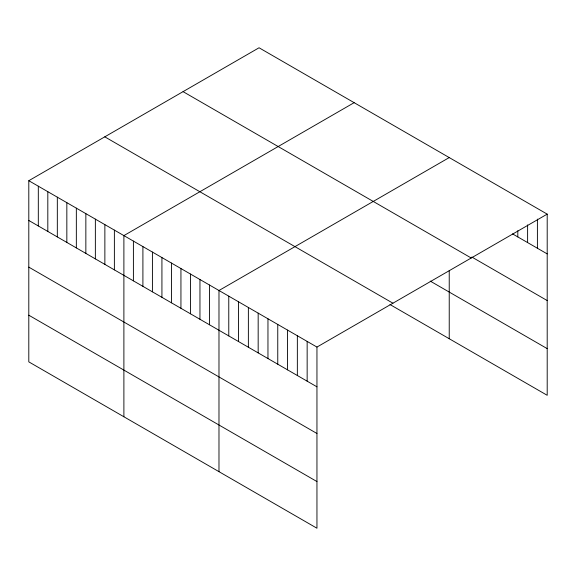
<?xml version="1.0" encoding="UTF-8"?>
<svg xmlns="http://www.w3.org/2000/svg" width="576" height="576" viewBox="0 0 576 576"><rect width="100%" height="100%" fill="white"/><g stroke="black" fill="none" stroke-linecap="round" stroke-linejoin="round"><path stroke-width="0.86" d="M28.8 180.706L316.951 347.069L316.951 528.228L28.8 361.865L28.8 180.706L259.049 47.772L547.2 214.135L547.2 395.294L389.981 304.524M354.139 102.672L123.89 235.606L123.89 416.765M449.23 157.572L218.981 290.506L218.981 471.665M316.951 347.069L547.2 214.135M512.532 233.878L547.2 253.894M471.838 257.047L547.2 300.557M183.067 91.642L471.218 257.998M430.214 281.088L547.2 348.631M104.782 136.836L392.933 303.199M28.8 220.464L316.951 386.827M28.8 267.127L316.951 433.49M28.8 315.202L316.951 481.565M537.401 219.082L537.401 248.234M527.609 224.906L527.609 242.582M517.81 230.738L517.81 236.923M449.23 270.605L449.23 338.731M307.152 341.41L307.152 381.168M297.353 335.75L297.353 375.516M287.561 330.098L287.561 369.857M277.762 324.439L277.762 364.205M267.962 318.787L267.962 358.546M258.17 313.128L258.17 352.886M248.371 307.469L248.371 347.234M238.572 301.817L238.572 341.575M228.773 296.158L228.773 335.923M209.47 285.012L209.47 324.77M199.958 279.526L199.958 319.284M190.454 274.032L190.454 313.79M180.943 268.546L180.943 308.304M171.432 263.052L171.432 302.81M161.928 257.566L161.928 297.324M152.417 252.072L152.417 291.83M142.906 246.586L142.906 286.344M133.402 241.092L133.402 280.858M114.379 230.112L114.379 269.878M104.868 224.626L104.868 264.384M95.364 219.132L95.364 258.898M85.853 213.646L85.853 253.404M76.342 208.152L76.342 247.918M66.838 202.666L66.838 242.424M57.326 197.172L57.326 236.938M47.815 191.686L47.815 231.444M38.311 186.192L38.311 225.958"/></g></svg>
